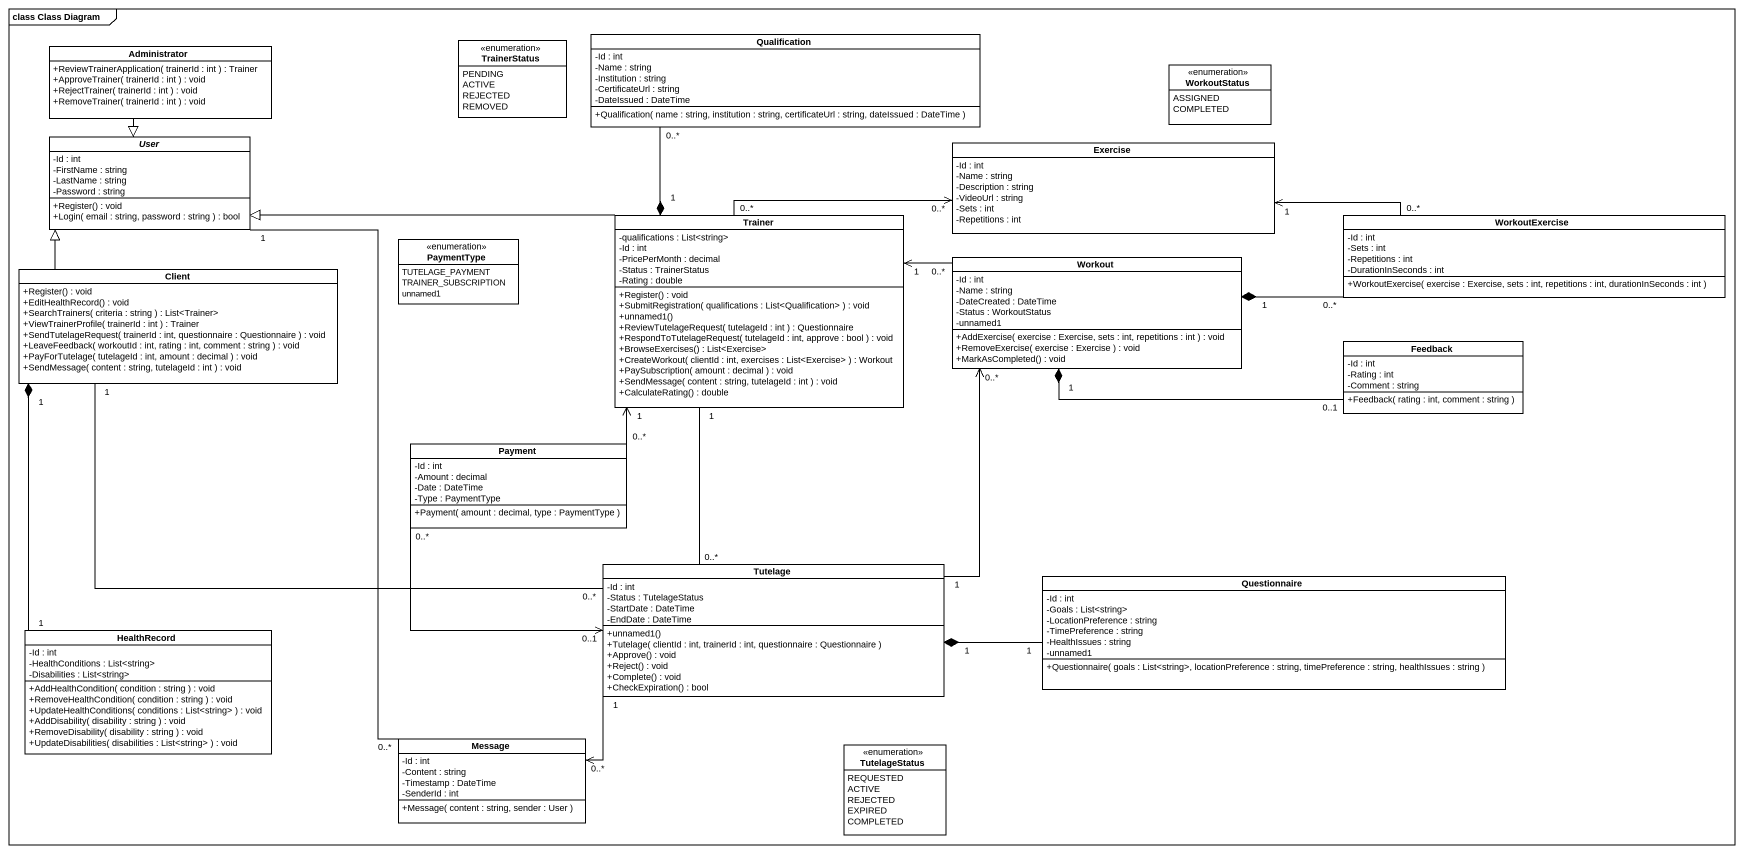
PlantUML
@startuml
mainframe class Class Diagram
hide circle
hide empty members
skinparam classAttributeIconSize 0
enum TrainerStatus {
  PENDING
  ACTIVE
  REJECTED
  REMOVED
}
class Qualification {
  -Id : int
  -Name : string
  -Institution : string
  -CertificateUrl : string
  -DateIssued : DateTime
  +Qualification( name : string, institution : string, certificateUrl : string, dateIssued : DateTime )
}
class Administrator {
  +ReviewTrainerApplication( trainerId : int ) : Trainer
  +ApproveTrainer( trainerId : int ) : void
  +RejectTrainer( trainerId : int ) : void
  +RemoveTrainer( trainerId : int ) : void
}
enum WorkoutStatus {
  ASSIGNED
  COMPLETED
}
abstract class User {
  -Id : int
  -FirstName : string
  -LastName : string
  -Password : string
  +Register() : void
  +Login( email : string, password : string ) : bool
}
class Exercise {
  -Id : int
  -Name : string
  -Description : string
  -VideoUrl : string
  -Sets : int
  -Repetitions : int
}
class Trainer {
  -qualifications : List<string>
  -Id : int
  -PricePerMonth : decimal
  -Status : TrainerStatus
  -Rating : double
  +Register() : void
  +SubmitRegistration( qualifications : List<Qualification> ) : void
  +unnamed1()
  +ReviewTutelageRequest( tutelageId : int ) : Questionnaire
  +RespondToTutelageRequest( tutelageId : int, approve : bool ) : void
  +BrowseExercises() : List<Exercise>
  +CreateWorkout( clientId : int, exercises : List<Exercise> ) : Workout
  +PaySubscription( amount : decimal ) : void
  +SendMessage( content : string, tutelageId : int ) : void
  +CalculateRating() : double
}
class WorkoutExercise {
  -Id : int
  -Sets : int
  -Repetitions : int
  -DurationInSeconds : int
  +WorkoutExercise( exercise : Exercise, sets : int, repetitions : int, durationInSeconds : int )
}
class Client {
  +Register() : void
  +EditHealthRecord() : void
  +SearchTrainers( criteria : string ) : List<Trainer>
  +ViewTrainerProfile( trainerId : int ) : Trainer
  +SendTutelageRequest( trainerId : int, questionnaire : Questionnaire ) : void
  +LeaveFeedback( workoutId : int, rating : int, comment : string ) : void
  +PayForTutelage( tutelageId : int, amount : decimal ) : void
  +SendMessage( content : string, tutelageId : int ) : void
}
enum PaymentType {
  TUTELAGE_PAYMENT
  TRAINER_SUBSCRIPTION
  unnamed1
}
class Workout {
  -Id : int
  -Name : string
  -DateCreated : DateTime
  -Status : WorkoutStatus
  -unnamed1
  +AddExercise( exercise : Exercise, sets : int, repetitions : int ) : void
  +RemoveExercise( exercise : Exercise ) : void
  +MarkAsCompleted() : void
}
class Feedback {
  -Id : int
  -Rating : int
  -Comment : string
  +Feedback( rating : int, comment : string )
}
class Payment {
  -Id : int
  -Amount : decimal
  -Date : DateTime
  -Type : PaymentType
  +Payment( amount : decimal, type : PaymentType )
}
class Tutelage {
  -Id : int
  -Status : TutelageStatus
  -StartDate : DateTime
  -EndDate : DateTime
  +unnamed1()
  +Tutelage( clientId : int, trainerId : int, questionnaire : Questionnaire )
  +Approve() : void
  +Reject() : void
  +Complete() : void
  +CheckExpiration() : bool
}
class Questionnaire {
  -Id : int
  -Goals : List<string>
  -LocationPreference : string
  -TimePreference : string
  -HealthIssues : string
  -unnamed1
  +Questionnaire( goals : List<string>, locationPreference : string, timePreference : string, healthIssues : string )
}
class HealthRecord {
  -Id : int
  -HealthConditions : List<string>
  -Disabilities : List<string>
  +AddHealthCondition( condition : string ) : void
  +RemoveHealthCondition( condition : string ) : void
  +UpdateHealthConditions( conditions : List<string> ) : void
  +AddDisability( disability : string ) : void
  +RemoveDisability( disability : string ) : void
  +UpdateDisabilities( disabilities : List<string> ) : void
}
class Message {
  -Id : int
  -Content : string
  -Timestamp : DateTime
  -SenderId : int
  +Message( content : string, sender : User )
}
enum TutelageStatus {
  REQUESTED
  ACTIVE
  REJECTED
  EXPIRED
  COMPLETED
}
Administrator --|> User
User "1" -- "0..*" Message
Trainer "1" *-up- "0..*" Qualification
Trainer -left-|> User
Trainer "0..*" -right-> "0..*" Exercise
Trainer "1" -- "0..*" Tutelage
WorkoutExercise "0..*" -left-> "1" Exercise
Client -up-|> User
Client "1" -right- "0..*" Tutelage
Client "1" *-- "1" HealthRecord
Workout "0..*" -left-> "1" Trainer
Workout "1" *-right- "0..*" WorkoutExercise
Workout "1" *-right- "0..1" Feedback
Payment "0..*" -up-> "1" Trainer
Payment "0..*" -right-> "0..1" Tutelage
Tutelage "1" -up-> "0..*" Workout
Tutelage "1" *-right- "1" Questionnaire
Tutelage "1" -left-> "0..*" Message
@enduml
